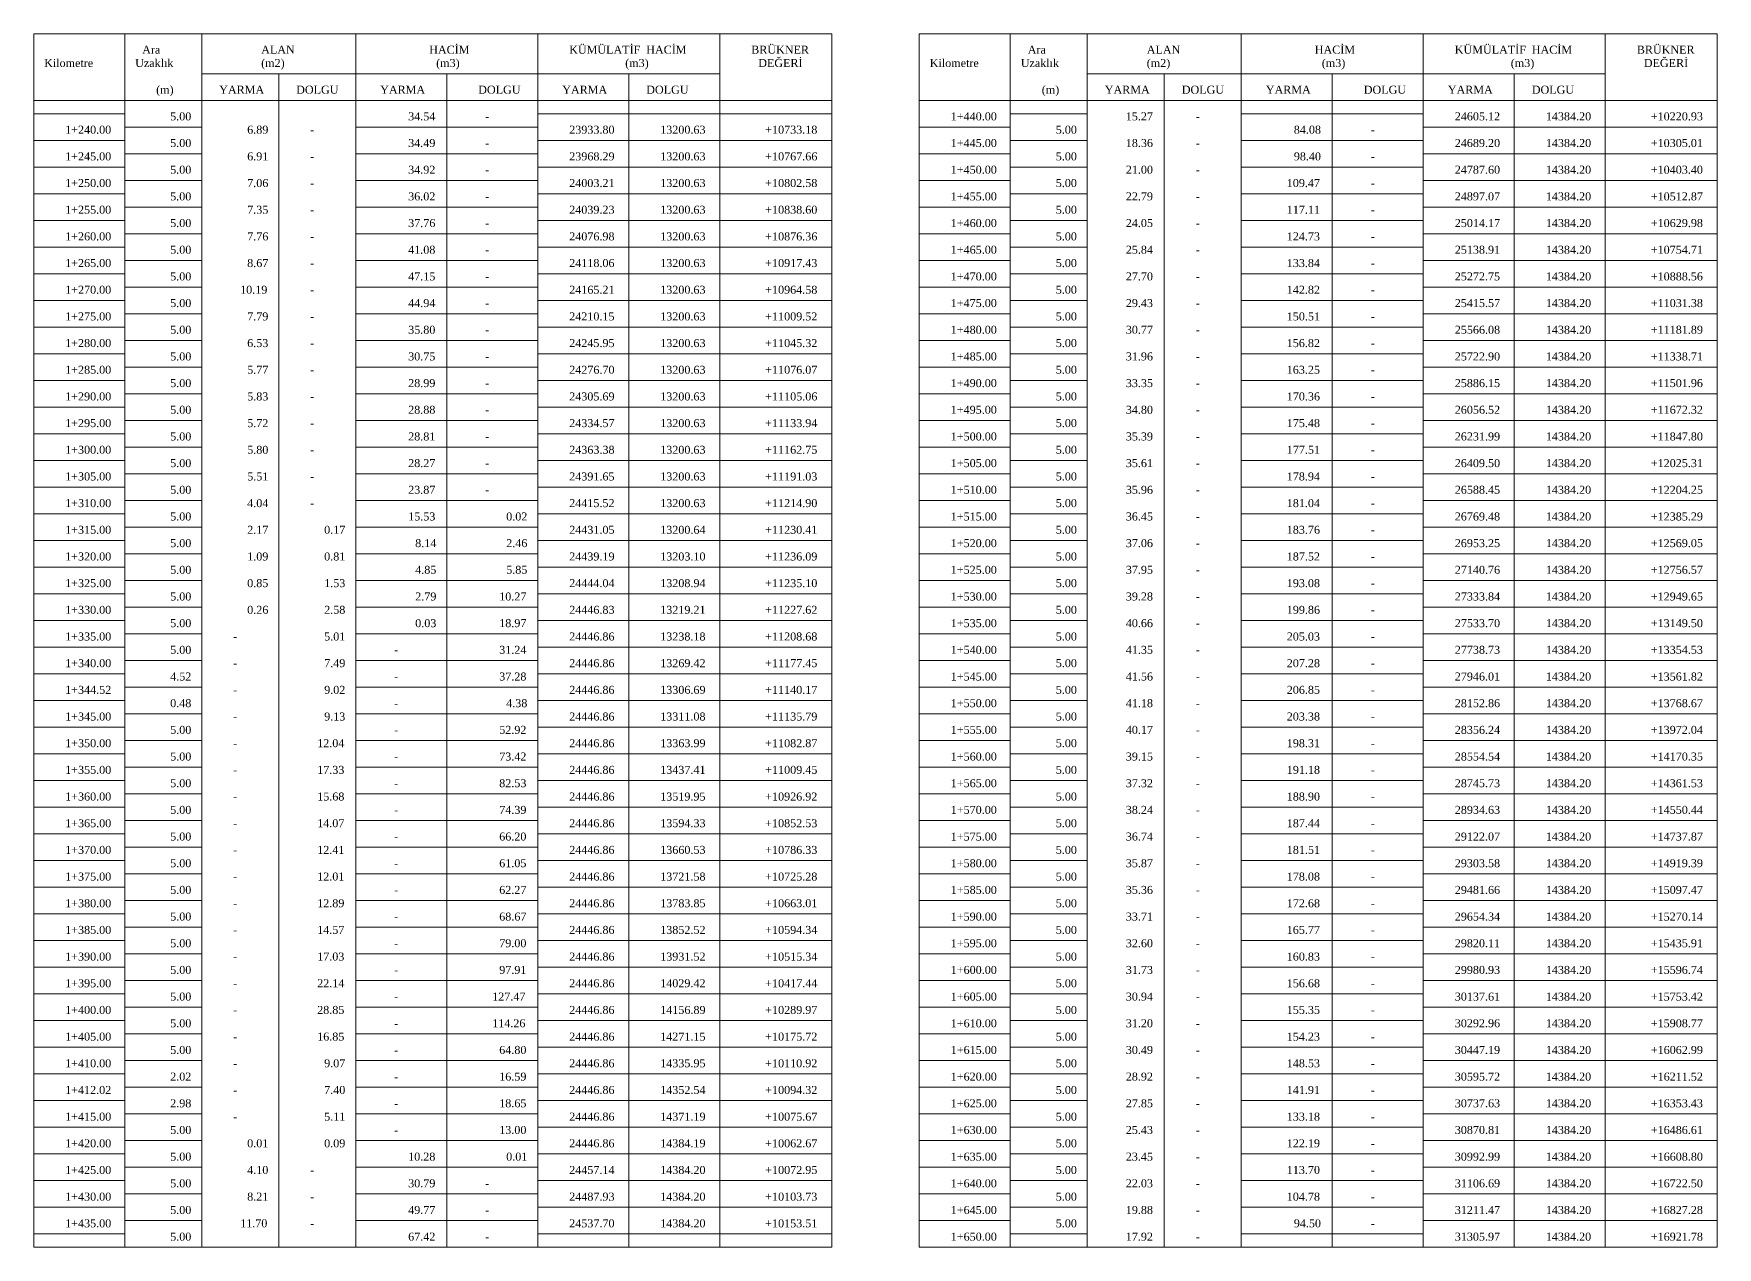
# Model space of a CAD drawing. Header units: metres. Extents: x 478603 to 489313, y 4282657 to 4289463.
# Drawn here: x 486721.8 to 487037.5, y 4283911.4 to 4284138.9 of the extents above; entities that cross this region are included whole.
import ezdxf

# ---------------------------------------------------------------- set-up
doc = ezdxf.new("R2010")
doc.units = ezdxf.units.M
for name, color, linetype, lineweight in [('TB_C', 96, 'Continuous', 0), ('TB_M', 18, 'Continuous', 0), ('TB_R', 1, 'Continuous', 0)]:
    doc.layers.add(name, color=color, linetype=linetype, lineweight=lineweight)
doc.styles.get("Standard").update_dxf_attribs({"font": 'times.ttf'})

msp = doc.modelspace()

# ---------------------------------------------------------------- linework, layer by layer
at = {"layer": 'TB_C'}
for p, q in [((486721.85, 4284138.87), (486871.47, 4284138.87)), ((486721.85, 4284138.87), (486721.85, 4283911.37)), ((486738.91, 4284138.87), (486738.91, 4283911.37)), ((486753.35, 4284138.87), (486753.35, 4283911.37)), ((486782.22, 4284138.87), (486782.22, 4283911.37)), ((486816.35, 4284138.87), (486816.35, 4283911.37)), ((486850.47, 4284138.87), (486850.47, 4283911.37)), ((486871.47, 4284138.87), (486871.47, 4283911.37)), ((486887.88, 4284138.87), (487037.5, 4284138.87)), ((486887.88, 4284138.87), (486887.88, 4283911.37)), ((486904.94, 4284138.87), (486904.94, 4283911.37)), ((486919.38, 4284138.87), (486919.38, 4283911.37)), ((486948.25, 4284138.87), (486948.25, 4283911.37)), ((486982.38, 4284138.87), (486982.38, 4283911.37)), ((487016.5, 4284138.87), (487016.5, 4283911.37)), ((487037.5, 4284138.87), (487037.5, 4283911.37)), ((486753.35, 4284131.37), (486850.47, 4284131.37)), ((486767.78, 4284131.37), (486767.78, 4283911.37)), ((486799.28, 4284131.37), (486799.28, 4283911.37)), ((486833.41, 4284131.37), (486833.41, 4283911.37)), ((486919.38, 4284131.37), (487016.5, 4284131.37)), ((486933.81, 4284131.37), (486933.81, 4283911.37)), ((486965.31, 4284131.37), (486965.31, 4283911.37)), ((486999.44, 4284131.37), (486999.44, 4283911.37)), ((486721.85, 4284126.37), (486871.47, 4284126.37)), ((486887.88, 4284126.37), (487037.5, 4284126.37)), ((486721.85, 4284123.87), (486738.91, 4284123.87)), ((486738.91, 4284121.37), (486753.35, 4284121.37)), ((486782.22, 4284121.37), (486816.35, 4284121.37)), ((486816.35, 4284123.87), (486871.47, 4284123.87)), ((486887.88, 4284121.37), (486904.94, 4284121.37)), ((486904.94, 4284123.87), (486919.38, 4284123.87)), ((486948.25, 4284123.87), (486982.38, 4284123.87)), ((486982.38, 4284121.37), (487037.5, 4284121.37)), ((486721.85, 4284118.87), (486738.91, 4284118.87)), ((486816.35, 4284118.87), (486871.47, 4284118.87)), ((486904.94, 4284118.87), (486919.38, 4284118.87)), ((486948.25, 4284118.87), (486982.38, 4284118.87)), ((486738.91, 4284116.37), (486753.35, 4284116.37)), ((486782.22, 4284116.37), (486816.35, 4284116.37)), ((486887.88, 4284116.37), (486904.94, 4284116.37)), ((486982.38, 4284116.37), (487037.5, 4284116.37)), ((486721.85, 4284113.87), (486738.91, 4284113.87)), ((486816.35, 4284113.87), (486871.47, 4284113.87)), ((486904.94, 4284113.87), (486919.38, 4284113.87)), ((486948.25, 4284113.87), (486982.38, 4284113.87)), ((486721.85, 4284108.87), (486738.91, 4284108.87)), ((486738.91, 4284111.37), (486753.35, 4284111.37)), ((486782.22, 4284111.37), (486816.35, 4284111.37)), ((486816.35, 4284108.87), (486871.47, 4284108.87)), ((486887.88, 4284111.37), (486904.94, 4284111.37)), ((486904.94, 4284108.87), (486919.38, 4284108.87)), ((486948.25, 4284108.87), (486982.38, 4284108.87)), ((486982.38, 4284111.37), (487037.5, 4284111.37)), ((486738.91, 4284106.37), (486753.35, 4284106.37)), ((486782.22, 4284106.37), (486816.35, 4284106.37)), ((486887.88, 4284106.37), (486904.94, 4284106.37)), ((486982.38, 4284106.37), (487037.5, 4284106.37)), ((486721.85, 4284103.87), (486738.91, 4284103.87)), ((486816.35, 4284103.87), (486871.47, 4284103.87)), ((486904.94, 4284103.87), (486919.38, 4284103.87)), ((486948.25, 4284103.87), (486982.38, 4284103.87)), ((486738.91, 4284101.37), (486753.35, 4284101.37)), ((486782.22, 4284101.37), (486816.35, 4284101.37)), ((486887.88, 4284101.37), (486904.94, 4284101.37)), ((486982.38, 4284101.37), (487037.5, 4284101.37)), ((486721.85, 4284098.87), (486738.91, 4284098.87)), ((486738.91, 4284096.37), (486753.35, 4284096.37)), ((486782.22, 4284096.37), (486816.35, 4284096.37)), ((486816.35, 4284098.87), (486871.47, 4284098.87)), ((486887.88, 4284096.37), (486904.94, 4284096.37)), ((486904.94, 4284098.87), (486919.38, 4284098.87)), ((486948.25, 4284098.87), (486982.38, 4284098.87)), ((486982.38, 4284096.37), (487037.5, 4284096.37)), ((486721.85, 4284093.87), (486738.91, 4284093.87)), ((486816.35, 4284093.87), (486871.47, 4284093.87)), ((486904.94, 4284093.87), (486919.38, 4284093.87)), ((486948.25, 4284093.87), (486982.38, 4284093.87)), ((486738.91, 4284091.37), (486753.35, 4284091.37)), ((486782.22, 4284091.37), (486816.35, 4284091.37)), ((486887.88, 4284091.37), (486904.94, 4284091.37)), ((486982.38, 4284091.37), (487037.5, 4284091.37)), ((486721.85, 4284088.87), (486738.91, 4284088.87)), ((486816.35, 4284088.87), (486871.47, 4284088.87)), ((486904.94, 4284088.87), (486919.38, 4284088.87)), ((486948.25, 4284088.87), (486982.38, 4284088.87)), ((486721.85, 4284083.87), (486738.91, 4284083.87)), ((486738.91, 4284086.37), (486753.35, 4284086.37)), ((486782.22, 4284086.37), (486816.35, 4284086.37)), ((486816.35, 4284083.87), (486871.47, 4284083.87)), ((486887.88, 4284086.37), (486904.94, 4284086.37)), ((486904.94, 4284083.87), (486919.38, 4284083.87)), ((486948.25, 4284083.87), (486982.38, 4284083.87)), ((486982.38, 4284086.37), (487037.5, 4284086.37)), ((486738.91, 4284081.37), (486753.35, 4284081.37)), ((486782.22, 4284081.37), (486816.35, 4284081.37)), ((486887.88, 4284081.37), (486904.94, 4284081.37)), ((486982.38, 4284081.37), (487037.5, 4284081.37)), ((486721.85, 4284078.87), (486738.91, 4284078.87)), ((486816.35, 4284078.87), (486871.47, 4284078.87)), ((486904.94, 4284078.87), (486919.38, 4284078.87)), ((486948.25, 4284078.87), (486982.38, 4284078.87)), ((486738.91, 4284076.37), (486753.35, 4284076.37)), ((486782.22, 4284076.37), (486816.35, 4284076.37)), ((486887.88, 4284076.37), (486904.94, 4284076.37)), ((486982.38, 4284076.37), (487037.5, 4284076.37)), ((486721.85, 4284073.87), (486738.91, 4284073.87)), ((486738.91, 4284071.37), (486753.35, 4284071.37)), ((486782.22, 4284071.37), (486816.35, 4284071.37)), ((486816.35, 4284073.87), (486871.47, 4284073.87)), ((486887.88, 4284071.37), (486904.94, 4284071.37)), ((486904.94, 4284073.87), (486919.38, 4284073.87)), ((486948.25, 4284073.87), (486982.38, 4284073.87)), ((486982.38, 4284071.37), (487037.5, 4284071.37)), ((486721.85, 4284068.87), (486738.91, 4284068.87)), ((486816.35, 4284068.87), (486871.47, 4284068.87)), ((486904.94, 4284068.87), (486919.38, 4284068.87)), ((486948.25, 4284068.87), (486982.38, 4284068.87)), ((486738.91, 4284066.37), (486753.35, 4284066.37)), ((486782.22, 4284066.37), (486816.35, 4284066.37)), ((486887.88, 4284066.37), (486904.94, 4284066.37)), ((486982.38, 4284066.37), (487037.5, 4284066.37)), ((486721.85, 4284063.87), (486738.91, 4284063.87)), ((486816.35, 4284063.87), (486871.47, 4284063.87)), ((486904.94, 4284063.87), (486919.38, 4284063.87)), ((486948.25, 4284063.87), (486982.38, 4284063.87)), ((486721.85, 4284058.87), (486738.91, 4284058.87)), ((486738.91, 4284061.37), (486753.35, 4284061.37)), ((486782.22, 4284061.37), (486816.35, 4284061.37)), ((486816.35, 4284058.87), (486871.47, 4284058.87)), ((486887.88, 4284061.37), (486904.94, 4284061.37)), ((486904.94, 4284058.87), (486919.38, 4284058.87)), ((486948.25, 4284058.87), (486982.38, 4284058.87)), ((486982.38, 4284061.37), (487037.5, 4284061.37)), ((486738.91, 4284056.37), (486753.35, 4284056.37)), ((486782.22, 4284056.37), (486816.35, 4284056.37)), ((486887.88, 4284056.37), (486904.94, 4284056.37)), ((486982.38, 4284056.37), (487037.5, 4284056.37)), ((486721.85, 4284053.87), (486738.91, 4284053.87)), ((486816.35, 4284053.87), (486871.47, 4284053.87)), ((486904.94, 4284053.87), (486919.38, 4284053.87)), ((486948.25, 4284053.87), (486982.38, 4284053.87)), ((486721.85, 4284048.87), (486738.91, 4284048.87)), ((486738.91, 4284051.37), (486753.35, 4284051.37)), ((486782.22, 4284051.37), (486816.35, 4284051.37)), ((486816.35, 4284048.87), (486871.47, 4284048.87)), ((486887.88, 4284051.37), (486904.94, 4284051.37)), ((486904.94, 4284048.87), (486919.38, 4284048.87)), ((486948.25, 4284048.87), (486982.38, 4284048.87)), ((486982.38, 4284051.37), (487037.5, 4284051.37)), ((486738.91, 4284046.37), (486753.35, 4284046.37)), ((486782.22, 4284046.37), (486816.35, 4284046.37)), ((486887.88, 4284046.37), (486904.94, 4284046.37)), ((486982.38, 4284046.37), (487037.5, 4284046.37)), ((486721.85, 4284043.87), (486738.91, 4284043.87)), ((486816.35, 4284043.87), (486871.47, 4284043.87)), ((486904.94, 4284043.87), (486919.38, 4284043.87)), ((486948.25, 4284043.87), (486982.38, 4284043.87)), ((486738.91, 4284041.37), (486753.35, 4284041.37)), ((486782.22, 4284041.37), (486816.35, 4284041.37)), ((486887.88, 4284041.37), (486904.94, 4284041.37)), ((486982.38, 4284041.37), (487037.5, 4284041.37)), ((486721.85, 4284038.87), (486738.91, 4284038.87)), ((486738.91, 4284036.37), (486753.35, 4284036.37)), ((486782.22, 4284036.37), (486816.35, 4284036.37)), ((486816.35, 4284038.87), (486871.47, 4284038.87)), ((486887.88, 4284036.37), (486904.94, 4284036.37)), ((486904.94, 4284038.87), (486919.38, 4284038.87)), ((486948.25, 4284038.87), (486982.38, 4284038.87)), ((486982.38, 4284036.37), (487037.5, 4284036.37)), ((486721.85, 4284033.87), (486738.91, 4284033.87)), ((486816.35, 4284033.87), (486871.47, 4284033.87)), ((486904.94, 4284033.87), (486919.38, 4284033.87)), ((486948.25, 4284033.87), (486982.38, 4284033.87)), ((486738.91, 4284031.37), (486753.35, 4284031.37)), ((486782.22, 4284031.37), (486816.35, 4284031.37)), ((486887.88, 4284031.37), (486904.94, 4284031.37)), ((486982.38, 4284031.37), (487037.5, 4284031.37)), ((486721.85, 4284028.87), (486738.91, 4284028.87)), ((486816.35, 4284028.87), (486871.47, 4284028.87)), ((486904.94, 4284028.87), (486919.38, 4284028.87)), ((486948.25, 4284028.87), (486982.38, 4284028.87)), ((486721.85, 4284023.87), (486738.91, 4284023.87)), ((486738.91, 4284026.37), (486753.35, 4284026.37)), ((486782.22, 4284026.37), (486816.35, 4284026.37)), ((486816.35, 4284023.87), (486871.47, 4284023.87)), ((486887.88, 4284026.37), (486904.94, 4284026.37)), ((486904.94, 4284023.87), (486919.38, 4284023.87)), ((486948.25, 4284023.87), (486982.38, 4284023.87)), ((486982.38, 4284026.37), (487037.5, 4284026.37)), ((486738.91, 4284021.37), (486753.35, 4284021.37)), ((486782.22, 4284021.37), (486816.35, 4284021.37)), ((486887.88, 4284021.37), (486904.94, 4284021.37)), ((486982.38, 4284021.37), (487037.5, 4284021.37)), ((486721.85, 4284018.87), (486738.91, 4284018.87)), ((486816.35, 4284018.87), (486871.47, 4284018.87)), ((486904.94, 4284018.87), (486919.38, 4284018.87)), ((486948.25, 4284018.87), (486982.38, 4284018.87)), ((486738.91, 4284016.37), (486753.35, 4284016.37)), ((486782.22, 4284016.37), (486816.35, 4284016.37)), ((486887.88, 4284016.37), (486904.94, 4284016.37)), ((486982.38, 4284016.37), (487037.5, 4284016.37)), ((486721.85, 4284013.87), (486738.91, 4284013.87)), ((486738.91, 4284011.37), (486753.35, 4284011.37)), ((486782.22, 4284011.37), (486816.35, 4284011.37)), ((486816.35, 4284013.87), (486871.47, 4284013.87)), ((486887.88, 4284011.37), (486904.94, 4284011.37)), ((486904.94, 4284013.87), (486919.38, 4284013.87)), ((486948.25, 4284013.87), (486982.38, 4284013.87)), ((486982.38, 4284011.37), (487037.5, 4284011.37)), ((486721.85, 4284008.87), (486738.91, 4284008.87)), ((486816.35, 4284008.87), (486871.47, 4284008.87)), ((486904.94, 4284008.87), (486919.38, 4284008.87)), ((486948.25, 4284008.87), (486982.38, 4284008.87)), ((486738.91, 4284006.37), (486753.35, 4284006.37)), ((486782.22, 4284006.37), (486816.35, 4284006.37)), ((486887.88, 4284006.37), (486904.94, 4284006.37)), ((486982.38, 4284006.37), (487037.5, 4284006.37)), ((486721.85, 4284003.87), (486738.91, 4284003.87)), ((486816.35, 4284003.87), (486871.47, 4284003.87)), ((486904.94, 4284003.87), (486919.38, 4284003.87)), ((486948.25, 4284003.87), (486982.38, 4284003.87)), ((486721.85, 4283998.87), (486738.91, 4283998.87)), ((486738.91, 4284001.37), (486753.35, 4284001.37)), ((486782.22, 4284001.37), (486816.35, 4284001.37)), ((486816.35, 4283998.87), (486871.47, 4283998.87)), ((486887.88, 4284001.37), (486904.94, 4284001.37)), ((486904.94, 4283998.87), (486919.38, 4283998.87)), ((486948.25, 4283998.87), (486982.38, 4283998.87)), ((486982.38, 4284001.37), (487037.5, 4284001.37)), ((486738.91, 4283996.37), (486753.35, 4283996.37)), ((486782.22, 4283996.37), (486816.35, 4283996.37)), ((486887.88, 4283996.37), (486904.94, 4283996.37)), ((486982.38, 4283996.37), (487037.5, 4283996.37)), ((486721.85, 4283993.87), (486738.91, 4283993.87)), ((486816.35, 4283993.87), (486871.47, 4283993.87)), ((486904.94, 4283993.87), (486919.38, 4283993.87)), ((486948.25, 4283993.87), (486982.38, 4283993.87)), ((486721.85, 4283988.87), (486738.91, 4283988.87)), ((486738.91, 4283991.37), (486753.35, 4283991.37)), ((486782.22, 4283991.37), (486816.35, 4283991.37)), ((486816.35, 4283988.87), (486871.47, 4283988.87)), ((486887.88, 4283991.37), (486904.94, 4283991.37)), ((486904.94, 4283988.87), (486919.38, 4283988.87)), ((486948.25, 4283988.87), (486982.38, 4283988.87)), ((486982.38, 4283991.37), (487037.5, 4283991.37)), ((486738.91, 4283986.37), (486753.35, 4283986.37)), ((486782.22, 4283986.37), (486816.35, 4283986.37)), ((486887.88, 4283986.37), (486904.94, 4283986.37)), ((486982.38, 4283986.37), (487037.5, 4283986.37)), ((486721.85, 4283983.87), (486738.91, 4283983.87)), ((486816.35, 4283983.87), (486871.47, 4283983.87)), ((486904.94, 4283983.87), (486919.38, 4283983.87)), ((486948.25, 4283983.87), (486982.38, 4283983.87)), ((486738.91, 4283981.37), (486753.35, 4283981.37)), ((486782.22, 4283981.37), (486816.35, 4283981.37)), ((486887.88, 4283981.37), (486904.94, 4283981.37)), ((486982.38, 4283981.37), (487037.5, 4283981.37)), ((486721.85, 4283978.87), (486738.91, 4283978.87)), ((486738.91, 4283976.37), (486753.35, 4283976.37)), ((486782.22, 4283976.37), (486816.35, 4283976.37)), ((486816.35, 4283978.87), (486871.47, 4283978.87)), ((486887.88, 4283976.37), (486904.94, 4283976.37)), ((486904.94, 4283978.87), (486919.38, 4283978.87)), ((486948.25, 4283978.87), (486982.38, 4283978.87)), ((486982.38, 4283976.37), (487037.5, 4283976.37)), ((486721.85, 4283973.87), (486738.91, 4283973.87)), ((486816.35, 4283973.87), (486871.47, 4283973.87)), ((486904.94, 4283973.87), (486919.38, 4283973.87)), ((486948.25, 4283973.87), (486982.38, 4283973.87)), ((486738.91, 4283971.37), (486753.35, 4283971.37)), ((486782.22, 4283971.37), (486816.35, 4283971.37)), ((486887.88, 4283971.37), (486904.94, 4283971.37)), ((486982.38, 4283971.37), (487037.5, 4283971.37)), ((486721.85, 4283968.87), (486738.91, 4283968.87)), ((486816.35, 4283968.87), (486871.47, 4283968.87)), ((486904.94, 4283968.87), (486919.38, 4283968.87)), ((486948.25, 4283968.87), (486982.38, 4283968.87)), ((486721.85, 4283963.87), (486738.91, 4283963.87)), ((486738.91, 4283966.37), (486753.35, 4283966.37)), ((486782.22, 4283966.37), (486816.35, 4283966.37)), ((486816.35, 4283963.87), (486871.47, 4283963.87)), ((486887.88, 4283966.37), (486904.94, 4283966.37)), ((486904.94, 4283963.87), (486919.38, 4283963.87)), ((486948.25, 4283963.87), (486982.38, 4283963.87)), ((486982.38, 4283966.37), (487037.5, 4283966.37)), ((486738.91, 4283961.37), (486753.35, 4283961.37)), ((486782.22, 4283961.37), (486816.35, 4283961.37)), ((486887.88, 4283961.37), (486904.94, 4283961.37)), ((486982.38, 4283961.37), (487037.5, 4283961.37)), ((486721.85, 4283958.87), (486738.91, 4283958.87)), ((486816.35, 4283958.87), (486871.47, 4283958.87)), ((486904.94, 4283958.87), (486919.38, 4283958.87)), ((486948.25, 4283958.87), (486982.38, 4283958.87)), ((486738.91, 4283956.37), (486753.35, 4283956.37)), ((486782.22, 4283956.37), (486816.35, 4283956.37)), ((486887.88, 4283956.37), (486904.94, 4283956.37)), ((486982.38, 4283956.37), (487037.5, 4283956.37)), ((486721.85, 4283953.87), (486738.91, 4283953.87)), ((486738.91, 4283951.37), (486753.35, 4283951.37)), ((486782.22, 4283951.37), (486816.35, 4283951.37)), ((486816.35, 4283953.87), (486871.47, 4283953.87)), ((486887.88, 4283951.37), (486904.94, 4283951.37)), ((486904.94, 4283953.87), (486919.38, 4283953.87)), ((486948.25, 4283953.87), (486982.38, 4283953.87)), ((486982.38, 4283951.37), (487037.5, 4283951.37)), ((486721.85, 4283948.87), (486738.91, 4283948.87)), ((486816.35, 4283948.87), (486871.47, 4283948.87)), ((486904.94, 4283948.87), (486919.38, 4283948.87)), ((486948.25, 4283948.87), (486982.38, 4283948.87)), ((486738.91, 4283946.37), (486753.35, 4283946.37)), ((486782.22, 4283946.37), (486816.35, 4283946.37)), ((486887.88, 4283946.37), (486904.94, 4283946.37)), ((486982.38, 4283946.37), (487037.5, 4283946.37)), ((486721.85, 4283943.87), (486738.91, 4283943.87)), ((486816.35, 4283943.87), (486871.47, 4283943.87)), ((486904.94, 4283943.87), (486919.38, 4283943.87)), ((486948.25, 4283943.87), (486982.38, 4283943.87)), ((486721.85, 4283938.87), (486738.91, 4283938.87)), ((486738.91, 4283941.37), (486753.35, 4283941.37)), ((486782.22, 4283941.37), (486816.35, 4283941.37)), ((486816.35, 4283938.87), (486871.47, 4283938.87)), ((486887.88, 4283941.37), (486904.94, 4283941.37)), ((486904.94, 4283938.87), (486919.38, 4283938.87)), ((486948.25, 4283938.87), (486982.38, 4283938.87)), ((486982.38, 4283941.37), (487037.5, 4283941.37)), ((486738.91, 4283936.37), (486753.35, 4283936.37)), ((486782.22, 4283936.37), (486816.35, 4283936.37)), ((486887.88, 4283936.37), (486904.94, 4283936.37)), ((486982.38, 4283936.37), (487037.5, 4283936.37)), ((486721.85, 4283933.87), (486738.91, 4283933.87)), ((486816.35, 4283933.87), (486871.47, 4283933.87)), ((486904.94, 4283933.87), (486919.38, 4283933.87)), ((486948.25, 4283933.87), (486982.38, 4283933.87)), ((486721.85, 4283928.87), (486738.91, 4283928.87)), ((486738.91, 4283931.37), (486753.35, 4283931.37)), ((486782.22, 4283931.37), (486816.35, 4283931.37)), ((486816.35, 4283928.87), (486871.47, 4283928.87)), ((486887.88, 4283931.37), (486904.94, 4283931.37)), ((486904.94, 4283928.87), (486919.38, 4283928.87)), ((486948.25, 4283928.87), (486982.38, 4283928.87)), ((486982.38, 4283931.37), (487037.5, 4283931.37)), ((486738.91, 4283926.37), (486753.35, 4283926.37)), ((486782.22, 4283926.37), (486816.35, 4283926.37)), ((486887.88, 4283926.37), (486904.94, 4283926.37)), ((486982.38, 4283926.37), (487037.5, 4283926.37)), ((486721.85, 4283923.87), (486738.91, 4283923.87)), ((486816.35, 4283923.87), (486871.47, 4283923.87)), ((486904.94, 4283923.87), (486919.38, 4283923.87)), ((486948.25, 4283923.87), (486982.38, 4283923.87)), ((486738.91, 4283921.37), (486753.35, 4283921.37)), ((486782.22, 4283921.37), (486816.35, 4283921.37)), ((486887.88, 4283921.37), (486904.94, 4283921.37)), ((486982.38, 4283921.37), (487037.5, 4283921.37)), ((486721.85, 4283918.87), (486738.91, 4283918.87)), ((486738.91, 4283916.37), (486753.35, 4283916.37)), ((486782.22, 4283916.37), (486816.35, 4283916.37)), ((486816.35, 4283918.87), (486871.47, 4283918.87)), ((486887.88, 4283916.37), (486904.94, 4283916.37)), ((486904.94, 4283918.87), (486919.38, 4283918.87)), ((486948.25, 4283918.87), (486982.38, 4283918.87)), ((486982.38, 4283916.37), (487037.5, 4283916.37)), ((486721.85, 4283913.87), (486738.91, 4283913.87)), ((486816.35, 4283913.87), (486871.47, 4283913.87)), ((486904.94, 4283913.87), (486919.38, 4283913.87)), ((486948.25, 4283913.87), (486982.38, 4283913.87)), ((486721.85, 4283911.37), (486871.47, 4283911.37)), ((486887.88, 4283911.37), (487037.5, 4283911.37))]:
    msp.add_line(p, q, dxfattribs=at)

# ---------------------------------------------------------------- texts
at = {"layer": 'TB_M'}
for s, p in [('Kilometre', (486723.81, 4284132.62)), ('Uzaklık', (486740.88, 4284132.62)), ('Ara', (486742.19, 4284135.12)), ('ALAN', (486764.5, 4284135.12)), ('(m2)', (486764.5, 4284132.62)), ('HACİM', (486796, 4284135.12)), ('(m3)', (486797.31, 4284132.62)), ('KÜMÜLATİF', (486822.25, 4284135.12)), ('(m3)', (486832.75, 4284132.62)), ('HACİM', (486836.69, 4284135.12)), ('BRÜKNER', (486856.38, 4284135.12)), ('DEĞERİ', (486857.69, 4284132.62)), ('Kilometre', (486889.85, 4284132.62)), ('Uzaklık', (486906.91, 4284132.62)), ('Ara', (486908.22, 4284135.12)), ('ALAN', (486930.53, 4284135.12)), ('(m2)', (486930.53, 4284132.62)), ('HACİM', (486962.03, 4284135.12)), ('(m3)', (486963.35, 4284132.62)), ('KÜMÜLATİF', (486988.28, 4284135.12)), ('(m3)', (486998.78, 4284132.62)), ('HACİM', (487002.72, 4284135.12)), ('BRÜKNER', (487022.41, 4284135.12)), ('DEĞERİ', (487023.72, 4284132.62)), ('(m)', (486744.81, 4284127.62)), ('YARMA', (486756.63, 4284127.62)), ('DOLGU', (486771.06, 4284127.62)), ('YARMA', (486786.81, 4284127.62)), ('DOLGU', (486805.19, 4284127.62)), ('YARMA', (486820.94, 4284127.62)), ('DOLGU', (486836.69, 4284127.62)), ('(m)', (486910.85, 4284127.62)), ('YARMA', (486922.66, 4284127.62)), ('DOLGU', (486937.1, 4284127.62)), ('YARMA', (486952.85, 4284127.62)), ('DOLGU', (486971.22, 4284127.62)), ('YARMA', (486986.97, 4284127.62)), ('DOLGU', (487002.72, 4284127.62)), ('1+240.00', (486727.75, 4284120.12)), ('-', (486806.5, 4284122.62)), ('1+440.00', (486893.78, 4284122.62)), ('-', (486939.72, 4284122.62)), ('-', (486773.69, 4284120.12)), ('-', (486806.5, 4284117.62)), ('1+445.00', (486893.78, 4284117.62)), ('-', (486939.72, 4284117.62)), ('-', (486972.53, 4284120.12)), ('1+245.00', (486727.75, 4284115.12)), ('-', (486773.69, 4284115.12)), ('-', (486972.53, 4284115.12)), ('-', (486806.5, 4284112.62)), ('1+450.00', (486893.78, 4284112.62)), ('-', (486939.72, 4284112.62)), ('1+250.00', (486727.75, 4284110.12)), ('-', (486773.69, 4284110.12)), ('1+455.00', (486893.78, 4284107.62)), ('-', (486972.53, 4284110.12)), ('1+255.00', (486727.75, 4284105.12)), ('-', (486773.69, 4284105.12)), ('-', (486806.5, 4284107.62)), ('-', (486939.72, 4284107.62)), ('-', (486972.53, 4284105.12)), ('-', (486806.5, 4284102.62)), ('1+460.00', (486893.78, 4284102.62)), ('-', (486939.72, 4284102.62)), ('1+260.00', (486727.75, 4284100.12)), ('-', (486773.69, 4284100.12)), ('-', (486972.53, 4284100.12)), ('1+265.00', (486727.75, 4284095.12)), ('-', (486806.5, 4284097.62)), ('1+465.00', (486893.78, 4284097.62)), ('-', (486939.72, 4284097.62)), ('-', (486773.69, 4284095.12)), ('-', (486806.5, 4284092.62)), ('1+470.00', (486893.78, 4284092.62)), ('-', (486939.72, 4284092.62)), ('-', (486972.53, 4284095.12)), ('1+270.00', (486727.75, 4284090.12)), ('-', (486773.69, 4284090.12)), ('-', (486972.53, 4284090.12)), ('1+275.00', (486727.75, 4284085.12)), ('-', (486806.5, 4284087.62)), ('1+475.00', (486893.78, 4284087.62)), ('-', (486939.72, 4284087.62)), ('-', (486773.69, 4284085.12)), ('1+480.00', (486893.78, 4284082.62)), ('-', (486972.53, 4284085.12)), ('1+280.00', (486727.75, 4284080.12)), ('-', (486773.69, 4284080.12)), ('-', (486806.5, 4284082.62)), ('-', (486939.72, 4284082.62)), ('-', (486972.53, 4284080.12)), ('-', (486806.5, 4284077.62)), ('1+485.00', (486893.78, 4284077.62)), ('-', (486939.72, 4284077.62)), ('1+285.00', (486727.75, 4284075.12)), ('-', (486773.69, 4284075.12)), ('1+490.00', (486893.78, 4284072.62)), ('-', (486972.53, 4284075.12)), ('1+290.00', (486727.75, 4284070.12)), ('-', (486806.5, 4284072.62)), ('-', (486939.72, 4284072.62)), ('-', (486773.69, 4284070.12)), ('-', (486806.5, 4284067.62)), ('1+495.00', (486893.78, 4284067.62)), ('-', (486939.72, 4284067.62)), ('-', (486972.53, 4284070.12)), ('1+295.00', (486727.75, 4284065.12)), ('-', (486773.69, 4284065.12)), ('-', (486972.53, 4284065.12)), ('1+300.00', (486727.75, 4284060.12)), ('-', (486806.5, 4284062.62)), ('1+500.00', (486893.78, 4284062.62)), ('-', (486939.72, 4284062.62)), ('-', (486773.69, 4284060.12)), ('-', (486806.5, 4284057.62)), ('1+505.00', (486893.78, 4284057.62)), ('-', (486939.72, 4284057.62)), ('-', (486972.53, 4284060.12)), ('1+305.00', (486727.75, 4284055.12)), ('-', (486773.69, 4284055.12)), ('-', (486972.53, 4284055.12)), ('-', (486806.5, 4284052.62)), ('1+510.00', (486893.78, 4284052.62)), ('-', (486939.72, 4284052.62)), ('1+310.00', (486727.75, 4284050.12)), ('-', (486773.69, 4284050.12)), ('1+515.00', (486893.78, 4284047.62)), ('-', (486972.53, 4284050.12)), ('1+315.00', (486727.75, 4284045.12)), ('-', (486939.72, 4284047.62)), ('-', (486972.53, 4284045.12)), ('1+520.00', (486893.78, 4284042.62)), ('-', (486939.72, 4284042.62)), ('1+320.00', (486727.75, 4284040.12)), ('-', (486972.53, 4284040.12)), ('1+325.00', (486727.75, 4284035.12)), ('1+525.00', (486893.78, 4284037.62)), ('-', (486939.72, 4284037.62)), ('1+530.00', (486893.78, 4284032.62)), ('-', (486939.72, 4284032.62)), ('-', (486972.53, 4284035.12)), ('1+330.00', (486727.75, 4284030.12)), ('-', (486972.53, 4284030.12)), ('1+535.00', (486893.78, 4284027.62)), ('-', (486939.72, 4284027.62)), ('1+335.00', (486727.75, 4284025.12)), ('-', (486759.25, 4284025.12)), ('1+540.00', (486893.78, 4284022.62)), ('-', (486972.53, 4284025.12)), ('1+340.00', (486727.75, 4284020.12)), ('-', (486759.25, 4284020.12)), ('-', (486789.44, 4284022.62)), ('-', (486939.72, 4284022.62)), ('-', (486972.53, 4284020.12)), ('-', (486789.44, 4284017.62)), ('1+545.00', (486893.78, 4284017.62)), ('-', (486939.72, 4284017.62)), ('1+344.52', (486727.75, 4284015.12)), ('-', (486759.25, 4284015.12)), ('1+550.00', (486893.78, 4284012.62)), ('-', (486972.53, 4284015.12)), ('1+345.00', (486727.75, 4284010.12)), ('-', (486789.44, 4284012.62)), ('-', (486939.72, 4284012.62)), ('-', (486759.25, 4284010.12)), ('-', (486789.44, 4284007.62)), ('1+555.00', (486893.78, 4284007.62)), ('-', (486939.72, 4284007.62)), ('-', (486972.53, 4284010.12)), ('1+350.00', (486727.75, 4284005.12)), ('-', (486759.25, 4284005.12)), ('-', (486972.53, 4284005.12)), ('1+355.00', (486727.75, 4284000.12)), ('-', (486789.44, 4284002.62)), ('1+560.00', (486893.78, 4284002.62)), ('-', (486939.72, 4284002.62)), ('-', (486759.25, 4284000.12)), ('-', (486789.44, 4283997.62)), ('1+565.00', (486893.78, 4283997.62)), ('-', (486939.72, 4283997.62)), ('-', (486972.53, 4284000.12)), ('1+360.00', (486727.75, 4283995.12)), ('-', (486759.25, 4283995.12)), ('-', (486972.53, 4283995.12)), ('-', (486789.44, 4283992.62)), ('1+570.00', (486893.78, 4283992.62)), ('-', (486939.72, 4283992.62)), ('1+365.00', (486727.75, 4283990.12)), ('-', (486759.25, 4283990.12)), ('1+575.00', (486893.78, 4283987.62)), ('-', (486972.53, 4283990.12)), ('1+370.00', (486727.75, 4283985.12)), ('-', (486759.25, 4283985.12)), ('-', (486789.44, 4283987.62)), ('-', (486939.72, 4283987.62)), ('-', (486972.53, 4283985.12)), ('-', (486789.44, 4283982.62)), ('1+580.00', (486893.78, 4283982.62)), ('-', (486939.72, 4283982.62)), ('1+375.00', (486727.75, 4283980.12)), ('-', (486759.25, 4283980.12)), ('-', (486972.53, 4283980.12)), ('1+380.00', (486727.75, 4283975.12)), ('-', (486789.44, 4283977.62)), ('1+585.00', (486893.78, 4283977.62)), ('-', (486939.72, 4283977.62)), ('-', (486759.25, 4283975.12)), ('-', (486789.44, 4283972.62)), ('1+590.00', (486893.78, 4283972.62)), ('-', (486939.72, 4283972.62)), ('-', (486972.53, 4283975.12)), ('1+385.00', (486727.75, 4283970.12)), ('-', (486759.25, 4283970.12)), ('-', (486972.53, 4283970.12)), ('-', (486789.44, 4283967.62)), ('1+595.00', (486893.78, 4283967.62)), ('-', (486939.72, 4283967.62)), ('1+390.00', (486727.75, 4283965.12)), ('-', (486759.25, 4283965.12)), ('1+600.00', (486893.78, 4283962.62)), ('-', (486972.53, 4283965.12)), ('1+395.00', (486727.75, 4283960.12)), ('-', (486759.25, 4283960.12)), ('-', (486789.44, 4283962.62)), ('-', (486939.72, 4283962.62)), ('-', (486972.53, 4283960.12)), ('-', (486789.44, 4283957.62)), ('1+605.00', (486893.78, 4283957.62)), ('-', (486939.72, 4283957.62)), ('1+400.00', (486727.75, 4283955.12)), ('-', (486759.25, 4283955.12)), ('1+610.00', (486893.78, 4283952.62)), ('-', (486972.53, 4283955.12)), ('1+405.00', (486727.75, 4283950.12)), ('-', (486789.44, 4283952.62)), ('-', (486939.72, 4283952.62)), ('-', (486759.25, 4283950.12)), ('-', (486789.44, 4283947.62)), ('1+615.00', (486893.78, 4283947.62)), ('-', (486939.72, 4283947.62)), ('-', (486972.53, 4283950.12)), ('1+410.00', (486727.75, 4283945.12)), ('-', (486759.25, 4283945.12)), ('-', (486972.53, 4283945.12)), ('1+412.02', (486727.75, 4283940.12)), ('-', (486789.44, 4283942.62)), ('1+620.00', (486893.78, 4283942.62)), ('-', (486939.72, 4283942.62)), ('-', (486759.25, 4283940.12)), ('1+625.00', (486893.78, 4283937.62)), ('-', (486972.53, 4283940.12)), ('1+415.00', (486727.75, 4283935.12)), ('-', (486759.25, 4283935.12)), ('-', (486789.44, 4283937.62)), ('-', (486939.72, 4283937.62)), ('-', (486972.53, 4283935.12)), ('-', (486789.44, 4283932.62)), ('1+630.00', (486893.78, 4283932.62)), ('-', (486939.72, 4283932.62)), ('1+420.00', (486727.75, 4283930.12)), ('1+635.00', (486893.78, 4283927.62)), ('-', (486972.53, 4283930.12)), ('1+425.00', (486727.75, 4283925.12)), ('-', (486773.69, 4283925.12)), ('-', (486939.72, 4283927.62)), ('-', (486972.53, 4283925.12)), ('-', (486806.5, 4283922.62)), ('1+640.00', (486893.78, 4283922.62)), ('-', (486939.72, 4283922.62)), ('1+430.00', (486727.75, 4283920.12)), ('-', (486773.69, 4283920.12)), ('-', (486972.53, 4283920.12)), ('1+435.00', (486727.75, 4283915.12)), ('-', (486806.5, 4283917.62)), ('1+645.00', (486893.78, 4283917.62)), ('-', (486939.72, 4283917.62)), ('-', (486773.69, 4283915.12)), ('-', (486806.5, 4283912.62)), ('1+650.00', (486893.78, 4283912.62)), ('-', (486939.72, 4283912.62)), ('-', (486972.53, 4283915.12))]:
    msp.add_text(s, height=1.5, dxfattribs=at).set_placement(p)
at = {"layer": 'TB_R'}
for s, p in [('5.00', (486747.44, 4284122.62)), ('6.89', (486761.88, 4284120.12)), ('34.54', (486792.06, 4284122.62)), ('23933.80', (486822.25, 4284120.12)), ('13200.63', (486839.31, 4284120.12)), ('+10733.18', (486859, 4284120.12)), ('5.00', (486913.47, 4284120.12)), ('15.27', (486926.6, 4284122.62)), ('84.08', (486958.1, 4284120.12)), ('24605.12', (486988.28, 4284122.62)), ('14384.20', (487005.35, 4284122.62)), ('+10220.93', (487025.03, 4284122.62)), ('5.00', (486747.44, 4284117.62)), ('34.49', (486792.06, 4284117.62)), ('18.36', (486926.6, 4284117.62)), ('24689.20', (486988.28, 4284117.62)), ('14384.20', (487005.35, 4284117.62)), ('+10305.01', (487025.03, 4284117.62)), ('6.91', (486761.88, 4284115.12)), ('23968.29', (486822.25, 4284115.12)), ('13200.63', (486839.31, 4284115.12)), ('+10767.66', (486859, 4284115.12)), ('5.00', (486913.47, 4284115.12)), ('98.40', (486958.1, 4284115.12)), ('5.00', (486747.44, 4284112.62)), ('34.92', (486792.06, 4284112.62)), ('21.00', (486926.6, 4284112.62)), ('24787.60', (486988.28, 4284112.62)), ('14384.20', (487005.35, 4284112.62)), ('+10403.40', (487025.03, 4284112.62)), ('5.00', (486747.44, 4284107.62)), ('7.06', (486761.88, 4284110.12)), ('36.02', (486792.06, 4284107.62)), ('24003.21', (486822.25, 4284110.12)), ('13200.63', (486839.31, 4284110.12)), ('+10802.58', (486859, 4284110.12)), ('5.00', (486913.47, 4284110.12)), ('22.79', (486926.6, 4284107.62)), ('109.47', (486956.78, 4284110.12)), ('24897.07', (486988.28, 4284107.62)), ('14384.20', (487005.35, 4284107.62)), ('+10512.87', (487025.03, 4284107.62)), ('7.35', (486761.88, 4284105.12)), ('24039.23', (486822.25, 4284105.12)), ('13200.63', (486839.31, 4284105.12)), ('+10838.60', (486859, 4284105.12)), ('5.00', (486913.47, 4284105.12)), ('117.11', (486956.78, 4284105.12)), ('5.00', (486747.44, 4284102.62)), ('37.76', (486792.06, 4284102.62)), ('24.05', (486926.6, 4284102.62)), ('25014.17', (486988.28, 4284102.62)), ('14384.20', (487005.35, 4284102.62)), ('+10629.98', (487025.03, 4284102.62)), ('7.76', (486761.88, 4284100.12)), ('24076.98', (486822.25, 4284100.12)), ('13200.63', (486839.31, 4284100.12)), ('+10876.36', (486859, 4284100.12)), ('5.00', (486913.47, 4284100.12)), ('124.73', (486956.78, 4284100.12)), ('5.00', (486747.44, 4284097.62)), ('8.67', (486761.88, 4284095.12)), ('41.08', (486792.06, 4284097.62)), ('24118.06', (486822.25, 4284095.12)), ('13200.63', (486839.31, 4284095.12)), ('+10917.43', (486859, 4284095.12)), ('5.00', (486913.47, 4284095.12)), ('25.84', (486926.6, 4284097.62)), ('133.84', (486956.78, 4284095.12)), ('25138.91', (486988.28, 4284097.62)), ('14384.20', (487005.35, 4284097.62)), ('+10754.71', (487025.03, 4284097.62)), ('5.00', (486747.44, 4284092.62)), ('47.15', (486792.06, 4284092.62)), ('27.70', (486926.6, 4284092.62)), ('25272.75', (486988.28, 4284092.62)), ('14384.20', (487005.35, 4284092.62)), ('+10888.56', (487025.03, 4284092.62)), ('10.19', (486760.56, 4284090.12)), ('24165.21', (486822.25, 4284090.12)), ('13200.63', (486839.31, 4284090.12)), ('+10964.58', (486859, 4284090.12)), ('5.00', (486913.47, 4284090.12)), ('142.82', (486956.78, 4284090.12)), ('5.00', (486747.44, 4284087.62)), ('7.79', (486761.88, 4284085.12)), ('44.94', (486792.06, 4284087.62)), ('24210.15', (486822.25, 4284085.12)), ('13200.63', (486839.31, 4284085.12)), ('+11009.52', (486859, 4284085.12)), ('5.00', (486913.47, 4284085.12)), ('29.43', (486926.6, 4284087.62)), ('150.51', (486956.78, 4284085.12)), ('25415.57', (486988.28, 4284087.62)), ('14384.20', (487005.35, 4284087.62)), ('+11031.38', (487025.03, 4284087.62)), ('5.00', (486747.44, 4284082.62)), ('35.80', (486792.06, 4284082.62)), ('30.77', (486926.6, 4284082.62)), ('25566.08', (486988.28, 4284082.62)), ('14384.20', (487005.35, 4284082.62)), ('+11181.89', (487025.03, 4284082.62)), ('6.53', (486761.88, 4284080.12)), ('24245.95', (486822.25, 4284080.12)), ('13200.63', (486839.31, 4284080.12)), ('+11045.32', (486859, 4284080.12)), ('5.00', (486913.47, 4284080.12)), ('156.82', (486956.78, 4284080.12)), ('5.00', (486747.44, 4284077.62)), ('30.75', (486792.06, 4284077.62)), ('31.96', (486926.6, 4284077.62)), ('25722.90', (486988.28, 4284077.62)), ('14384.20', (487005.35, 4284077.62)), ('+11338.71', (487025.03, 4284077.62)), ('5.00', (486747.44, 4284072.62)), ('5.77', (486761.88, 4284075.12)), ('28.99', (486792.06, 4284072.62)), ('24276.70', (486822.25, 4284075.12)), ('13200.63', (486839.31, 4284075.12)), ('+11076.07', (486859, 4284075.12)), ('5.00', (486913.47, 4284075.12)), ('33.35', (486926.6, 4284072.62)), ('163.25', (486956.78, 4284075.12)), ('25886.15', (486988.28, 4284072.62)), ('14384.20', (487005.35, 4284072.62)), ('+11501.96', (487025.03, 4284072.62)), ('5.83', (486761.88, 4284070.12)), ('24305.69', (486822.25, 4284070.12)), ('13200.63', (486839.31, 4284070.12)), ('+11105.06', (486859, 4284070.12)), ('5.00', (486913.47, 4284070.12)), ('170.36', (486956.78, 4284070.12)), ('5.00', (486747.44, 4284067.62)), ('28.88', (486792.06, 4284067.62)), ('34.80', (486926.6, 4284067.62)), ('26056.52', (486988.28, 4284067.62)), ('14384.20', (487005.35, 4284067.62)), ('+11672.32', (487025.03, 4284067.62)), ('5.72', (486761.88, 4284065.12)), ('24334.57', (486822.25, 4284065.12)), ('13200.63', (486839.31, 4284065.12)), ('+11133.94', (486859, 4284065.12)), ('5.00', (486913.47, 4284065.12)), ('175.48', (486956.78, 4284065.12)), ('5.00', (486747.44, 4284062.62)), ('5.80', (486761.88, 4284060.12)), ('28.81', (486792.06, 4284062.62)), ('24363.38', (486822.25, 4284060.12)), ('13200.63', (486839.31, 4284060.12)), ('+11162.75', (486859, 4284060.12)), ('5.00', (486913.47, 4284060.12)), ('35.39', (486926.6, 4284062.62)), ('177.51', (486956.78, 4284060.12)), ('26231.99', (486988.28, 4284062.62)), ('14384.20', (487005.35, 4284062.62)), ('+11847.80', (487025.03, 4284062.62)), ('5.00', (486747.44, 4284057.62)), ('28.27', (486792.06, 4284057.62)), ('35.61', (486926.6, 4284057.62)), ('26409.50', (486988.28, 4284057.62)), ('14384.20', (487005.35, 4284057.62)), ('+12025.31', (487025.03, 4284057.62)), ('5.51', (486761.88, 4284055.12)), ('24391.65', (486822.25, 4284055.12)), ('13200.63', (486839.31, 4284055.12)), ('+11191.03', (486859, 4284055.12)), ('5.00', (486913.47, 4284055.12)), ('178.94', (486956.78, 4284055.12)), ('5.00', (486747.44, 4284052.62)), ('23.87', (486792.06, 4284052.62)), ('35.96', (486926.6, 4284052.62)), ('26588.45', (486988.28, 4284052.62)), ('14384.20', (487005.35, 4284052.62)), ('+12204.25', (487025.03, 4284052.62)), ('5.00', (486747.44, 4284047.62)), ('4.04', (486761.88, 4284050.12)), ('15.53', (486792.06, 4284047.62)), ('0.02', (486810.44, 4284047.62)), ('24415.52', (486822.25, 4284050.12)), ('13200.63', (486839.31, 4284050.12)), ('+11214.90', (486859, 4284050.12)), ('5.00', (486913.47, 4284050.12)), ('36.45', (486926.6, 4284047.62)), ('181.04', (486956.78, 4284050.12)), ('26769.48', (486988.28, 4284047.62)), ('14384.20', (487005.35, 4284047.62)), ('+12385.29', (487025.03, 4284047.62)), ('2.17', (486761.88, 4284045.12)), ('0.17', (486776.31, 4284045.12)), ('24431.05', (486822.25, 4284045.12)), ('13200.64', (486839.31, 4284045.12)), ('+11230.41', (486859, 4284045.12)), ('5.00', (486913.47, 4284045.12)), ('183.76', (486956.78, 4284045.12)), ('5.00', (486747.44, 4284042.62)), ('8.14', (486793.38, 4284042.62)), ('2.46', (486810.44, 4284042.62)), ('37.06', (486926.6, 4284042.62)), ('26953.25', (486988.28, 4284042.62)), ('14384.20', (487005.35, 4284042.62)), ('+12569.05', (487025.03, 4284042.62)), ('1.09', (486761.88, 4284040.12)), ('0.81', (486776.31, 4284040.12)), ('24439.19', (486822.25, 4284040.12)), ('13203.10', (486839.31, 4284040.12)), ('+11236.09', (486859, 4284040.12)), ('5.00', (486913.47, 4284040.12)), ('187.52', (486956.78, 4284040.12)), ('5.00', (486747.44, 4284037.62)), ('0.85', (486761.88, 4284035.12)), ('1.53', (486776.31, 4284035.12)), ('4.85', (486793.38, 4284037.62)), ('5.85', (486810.44, 4284037.62)), ('24444.04', (486822.25, 4284035.12)), ('13208.94', (486839.31, 4284035.12)), ('+11235.10', (486859, 4284035.12)), ('5.00', (486913.47, 4284035.12)), ('37.95', (486926.6, 4284037.62)), ('193.08', (486956.78, 4284035.12)), ('27140.76', (486988.28, 4284037.62)), ('14384.20', (487005.35, 4284037.62)), ('+12756.57', (487025.03, 4284037.62)), ('5.00', (486747.44, 4284032.62)), ('2.79', (486793.38, 4284032.62)), ('10.27', (486809.13, 4284032.62)), ('39.28', (486926.6, 4284032.62)), ('27333.84', (486988.28, 4284032.62)), ('14384.20', (487005.35, 4284032.62)), ('+12949.65', (487025.03, 4284032.62)), ('0.26', (486761.88, 4284030.12)), ('2.58', (486776.31, 4284030.12)), ('24446.83', (486822.25, 4284030.12)), ('13219.21', (486839.31, 4284030.12)), ('+11227.62', (486859, 4284030.12)), ('5.00', (486913.47, 4284030.12)), ('199.86', (486956.78, 4284030.12)), ('5.00', (486747.44, 4284027.62)), ('0.03', (486793.38, 4284027.62)), ('18.97', (486809.13, 4284027.62)), ('40.66', (486926.6, 4284027.62)), ('27533.70', (486988.28, 4284027.62)), ('14384.20', (487005.35, 4284027.62)), ('+13149.50', (487025.03, 4284027.62)), ('5.00', (486747.44, 4284022.62)), ('5.01', (486776.31, 4284025.12)), ('31.24', (486809.13, 4284022.62)), ('24446.86', (486822.25, 4284025.12)), ('13238.18', (486839.31, 4284025.12)), ('+11208.68', (486859, 4284025.12)), ('5.00', (486913.47, 4284025.12)), ('41.35', (486926.6, 4284022.62)), ('205.03', (486956.78, 4284025.12)), ('27738.73', (486988.28, 4284022.62)), ('14384.20', (487005.35, 4284022.62)), ('+13354.53', (487025.03, 4284022.62)), ('7.49', (486776.31, 4284020.12)), ('24446.86', (486822.25, 4284020.12)), ('13269.42', (486839.31, 4284020.12)), ('+11177.45', (486859, 4284020.12)), ('5.00', (486913.47, 4284020.12)), ('207.28', (486956.78, 4284020.12)), ('4.52', (486747.44, 4284017.62)), ('37.28', (486809.13, 4284017.62)), ('41.56', (486926.6, 4284017.62)), ('27946.01', (486988.28, 4284017.62)), ('14384.20', (487005.35, 4284017.62)), ('+13561.82', (487025.03, 4284017.62)), ('0.48', (486747.44, 4284012.62)), ('9.02', (486776.31, 4284015.12)), ('4.38', (486810.44, 4284012.62)), ('24446.86', (486822.25, 4284015.12)), ('13306.69', (486839.31, 4284015.12)), ('+11140.17', (486859, 4284015.12)), ('5.00', (486913.47, 4284015.12)), ('41.18', (486926.6, 4284012.62)), ('206.85', (486956.78, 4284015.12)), ('28152.86', (486988.28, 4284012.62)), ('14384.20', (487005.35, 4284012.62)), ('+13768.67', (487025.03, 4284012.62)), ('9.13', (486776.31, 4284010.12)), ('24446.86', (486822.25, 4284010.12)), ('13311.08', (486839.31, 4284010.12)), ('+11135.79', (486859, 4284010.12)), ('5.00', (486913.47, 4284010.12)), ('203.38', (486956.78, 4284010.12)), ('5.00', (486747.44, 4284007.62)), ('52.92', (486809.13, 4284007.62)), ('40.17', (486926.6, 4284007.62)), ('28356.24', (486988.28, 4284007.62)), ('14384.20', (487005.35, 4284007.62)), ('+13972.04', (487025.03, 4284007.62)), ('12.04', (486775, 4284005.12)), ('24446.86', (486822.25, 4284005.12)), ('13363.99', (486839.31, 4284005.12)), ('+11082.87', (486859, 4284005.12)), ('5.00', (486913.47, 4284005.12)), ('198.31', (486956.78, 4284005.12)), ('5.00', (486747.44, 4284002.62)), ('17.33', (486775, 4284000.12)), ('73.42', (486809.13, 4284002.62)), ('24446.86', (486822.25, 4284000.12)), ('13437.41', (486839.31, 4284000.12)), ('+11009.45', (486859, 4284000.12)), ('5.00', (486913.47, 4284000.12)), ('39.15', (486926.6, 4284002.62)), ('191.18', (486956.78, 4284000.12)), ('28554.54', (486988.28, 4284002.62)), ('14384.20', (487005.35, 4284002.62)), ('+14170.35', (487025.03, 4284002.62)), ('5.00', (486747.44, 4283997.62)), ('82.53', (486809.13, 4283997.62)), ('37.32', (486926.6, 4283997.62)), ('28745.73', (486988.28, 4283997.62)), ('14384.20', (487005.35, 4283997.62)), ('+14361.53', (487025.03, 4283997.62)), ('15.68', (486775, 4283995.12)), ('24446.86', (486822.25, 4283995.12)), ('13519.95', (486839.31, 4283995.12)), ('+10926.92', (486859, 4283995.12)), ('5.00', (486913.47, 4283995.12)), ('188.90', (486956.78, 4283995.12)), ('5.00', (486747.44, 4283992.62)), ('74.39', (486809.13, 4283992.62)), ('38.24', (486926.6, 4283992.62)), ('28934.63', (486988.28, 4283992.62)), ('14384.20', (487005.35, 4283992.62)), ('+14550.44', (487025.03, 4283992.62)), ('5.00', (486747.44, 4283987.62)), ('14.07', (486775, 4283990.12)), ('66.20', (486809.13, 4283987.62)), ('24446.86', (486822.25, 4283990.12)), ('13594.33', (486839.31, 4283990.12)), ('+10852.53', (486859, 4283990.12)), ('5.00', (486913.47, 4283990.12)), ('36.74', (486926.6, 4283987.62)), ('187.44', (486956.78, 4283990.12)), ('29122.07', (486988.28, 4283987.62)), ('14384.20', (487005.35, 4283987.62)), ('+14737.87', (487025.03, 4283987.62)), ('12.41', (486775, 4283985.12)), ('24446.86', (486822.25, 4283985.12)), ('13660.53', (486839.31, 4283985.12)), ('+10786.33', (486859, 4283985.12)), ('5.00', (486913.47, 4283985.12)), ('181.51', (486956.78, 4283985.12)), ('5.00', (486747.44, 4283982.62)), ('61.05', (486809.13, 4283982.62)), ('35.87', (486926.6, 4283982.62)), ('29303.58', (486988.28, 4283982.62)), ('14384.20', (487005.35, 4283982.62)), ('+14919.39', (487025.03, 4283982.62)), ('12.01', (486775, 4283980.12)), ('24446.86', (486822.25, 4283980.12)), ('13721.58', (486839.31, 4283980.12)), ('+10725.28', (486859, 4283980.12)), ('5.00', (486913.47, 4283980.12)), ('178.08', (486956.78, 4283980.12)), ('5.00', (486747.44, 4283977.62)), ('12.89', (486775, 4283975.12)), ('62.27', (486809.13, 4283977.62)), ('24446.86', (486822.25, 4283975.12)), ('13783.85', (486839.31, 4283975.12)), ('+10663.01', (486859, 4283975.12)), ('5.00', (486913.47, 4283975.12)), ('35.36', (486926.6, 4283977.62)), ('172.68', (486956.78, 4283975.12)), ('29481.66', (486988.28, 4283977.62)), ('14384.20', (487005.35, 4283977.62)), ('+15097.47', (487025.03, 4283977.62)), ('5.00', (486747.44, 4283972.62)), ('68.67', (486809.13, 4283972.62)), ('33.71', (486926.6, 4283972.62)), ('29654.34', (486988.28, 4283972.62)), ('14384.20', (487005.35, 4283972.62)), ('+15270.14', (487025.03, 4283972.62)), ('14.57', (486775, 4283970.12)), ('24446.86', (486822.25, 4283970.12)), ('13852.52', (486839.31, 4283970.12)), ('+10594.34', (486859, 4283970.12)), ('5.00', (486913.47, 4283970.12)), ('165.77', (486956.78, 4283970.12)), ('5.00', (486747.44, 4283967.62)), ('79.00', (486809.13, 4283967.62)), ('32.60', (486926.6, 4283967.62)), ('29820.11', (486988.28, 4283967.62)), ('14384.20', (487005.35, 4283967.62)), ('+15435.91', (487025.03, 4283967.62)), ('5.00', (486747.44, 4283962.62)), ('17.03', (486775, 4283965.12)), ('97.91', (486809.13, 4283962.62)), ('24446.86', (486822.25, 4283965.12)), ('13931.52', (486839.31, 4283965.12)), ('+10515.34', (486859, 4283965.12)), ('5.00', (486913.47, 4283965.12)), ('31.73', (486926.6, 4283962.62)), ('160.83', (486956.78, 4283965.12)), ('29980.93', (486988.28, 4283962.62)), ('14384.20', (487005.35, 4283962.62)), ('+15596.74', (487025.03, 4283962.62)), ('22.14', (486775, 4283960.12)), ('24446.86', (486822.25, 4283960.12)), ('14029.42', (486839.31, 4283960.12)), ('+10417.44', (486859, 4283960.12)), ('5.00', (486913.47, 4283960.12)), ('156.68', (486956.78, 4283960.12)), ('5.00', (486747.44, 4283957.62)), ('127.47', (486807.81, 4283957.62)), ('30.94', (486926.6, 4283957.62)), ('30137.61', (486988.28, 4283957.62)), ('14384.20', (487005.35, 4283957.62)), ('+15753.42', (487025.03, 4283957.62)), ('5.00', (486747.44, 4283952.62)), ('28.85', (486775, 4283955.12)), ('114.26', (486807.81, 4283952.62)), ('24446.86', (486822.25, 4283955.12)), ('14156.89', (486839.31, 4283955.12)), ('+10289.97', (486859, 4283955.12)), ('5.00', (486913.47, 4283955.12)), ('31.20', (486926.6, 4283952.62)), ('155.35', (486956.78, 4283955.12)), ('30292.96', (486988.28, 4283952.62)), ('14384.20', (487005.35, 4283952.62)), ('+15908.77', (487025.03, 4283952.62)), ('16.85', (486775, 4283950.12)), ('24446.86', (486822.25, 4283950.12)), ('14271.15', (486839.31, 4283950.12)), ('+10175.72', (486859, 4283950.12)), ('5.00', (486913.47, 4283950.12)), ('154.23', (486956.78, 4283950.12)), ('5.00', (486747.44, 4283947.62)), ('64.80', (486809.13, 4283947.62)), ('30.49', (486926.6, 4283947.62)), ('30447.19', (486988.28, 4283947.62)), ('14384.20', (487005.35, 4283947.62)), ('+16062.99', (487025.03, 4283947.62)), ('9.07', (486776.31, 4283945.12)), ('24446.86', (486822.25, 4283945.12)), ('14335.95', (486839.31, 4283945.12)), ('+10110.92', (486859, 4283945.12)), ('5.00', (486913.47, 4283945.12)), ('148.53', (486956.78, 4283945.12)), ('2.02', (486747.44, 4283942.62)), ('7.40', (486776.31, 4283940.12)), ('16.59', (486809.13, 4283942.62)), ('24446.86', (486822.25, 4283940.12)), ('14352.54', (486839.31, 4283940.12)), ('+10094.32', (486859, 4283940.12)), ('5.00', (486913.47, 4283940.12)), ('28.92', (486926.6, 4283942.62)), ('141.91', (486956.78, 4283940.12)), ('30595.72', (486988.28, 4283942.62)), ('14384.20', (487005.35, 4283942.62)), ('+16211.52', (487025.03, 4283942.62)), ('2.98', (486747.44, 4283937.62)), ('18.65', (486809.13, 4283937.62)), ('27.85', (486926.6, 4283937.62)), ('30737.63', (486988.28, 4283937.62)), ('14384.20', (487005.35, 4283937.62)), ('+16353.43', (487025.03, 4283937.62)), ('5.11', (486776.31, 4283935.12)), ('24446.86', (486822.25, 4283935.12)), ('14371.19', (486839.31, 4283935.12)), ('+10075.67', (486859, 4283935.12)), ('5.00', (486913.47, 4283935.12)), ('133.18', (486956.78, 4283935.12)), ('5.00', (486747.44, 4283932.62)), ('13.00', (486809.13, 4283932.62)), ('25.43', (486926.6, 4283932.62)), ('30870.81', (486988.28, 4283932.62)), ('14384.20', (487005.35, 4283932.62)), ('+16486.61', (487025.03, 4283932.62)), ('5.00', (486747.44, 4283927.62)), ('0.01', (486761.88, 4283930.12)), ('0.09', (486776.31, 4283930.12)), ('10.28', (486792.06, 4283927.62)), ('0.01', (486810.44, 4283927.62)), ('24446.86', (486822.25, 4283930.12)), ('14384.19', (486839.31, 4283930.12)), ('+10062.67', (486859, 4283930.12)), ('5.00', (486913.47, 4283930.12)), ('23.45', (486926.6, 4283927.62)), ('122.19', (486956.78, 4283930.12)), ('30992.99', (486988.28, 4283927.62)), ('14384.20', (487005.35, 4283927.62)), ('+16608.80', (487025.03, 4283927.62)), ('4.10', (486761.88, 4283925.12)), ('24457.14', (486822.25, 4283925.12)), ('14384.20', (486839.31, 4283925.12)), ('+10072.95', (486859, 4283925.12)), ('5.00', (486913.47, 4283925.12)), ('113.70', (486956.78, 4283925.12)), ('5.00', (486747.44, 4283922.62)), ('30.79', (486792.06, 4283922.62)), ('22.03', (486926.6, 4283922.62)), ('31106.69', (486988.28, 4283922.62)), ('14384.20', (487005.35, 4283922.62)), ('+16722.50', (487025.03, 4283922.62)), ('8.21', (486761.88, 4283920.12)), ('24487.93', (486822.25, 4283920.12)), ('14384.20', (486839.31, 4283920.12)), ('+10103.73', (486859, 4283920.12)), ('5.00', (486913.47, 4283920.12)), ('104.78', (486956.78, 4283920.12)), ('5.00', (486747.44, 4283917.62)), ('11.70', (486760.56, 4283915.12)), ('49.77', (486792.06, 4283917.62)), ('24537.70', (486822.25, 4283915.12)), ('14384.20', (486839.31, 4283915.12)), ('+10153.51', (486859, 4283915.12)), ('5.00', (486913.47, 4283915.12)), ('19.88', (486926.6, 4283917.62)), ('94.50', (486958.1, 4283915.12)), ('31211.47', (486988.28, 4283917.62)), ('14384.20', (487005.35, 4283917.62)), ('+16827.28', (487025.03, 4283917.62)), ('5.00', (486747.44, 4283912.62)), ('67.42', (486792.06, 4283912.62)), ('17.92', (486926.6, 4283912.62)), ('31305.97', (486988.28, 4283912.62)), ('14384.20', (487005.35, 4283912.62)), ('+16921.78', (487025.03, 4283912.62))]:
    msp.add_text(s, height=1.5, dxfattribs=at).set_placement(p)

doc.saveas('drawing.dxf')
